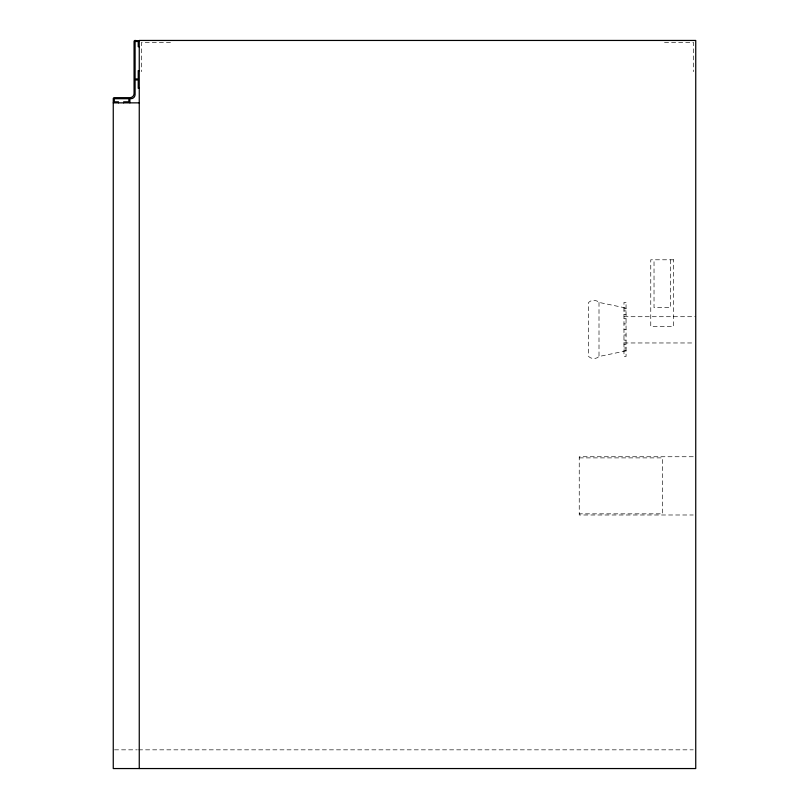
<?xml version="1.0" encoding="UTF-8"?>
<svg xmlns="http://www.w3.org/2000/svg" width="809" height="809" viewBox="0 0 809 809"><rect width="100%" height="100%" fill="white"/><g stroke="black" fill="none" stroke-linecap="round" stroke-linejoin="round"><path stroke-width="0.61" stroke-dasharray="4.04 3.03" d="M626.055 350.863L599.004 356.496C596.233 359.236 591.379 359.236 588.608 356.496L588.608 302.414C591.379 299.664 596.233 299.664 599.004 302.414L626.055 308.047M170.466 42.553L141.373 42.553L141.373 71.657M664.533 42.553L693.637 42.553L693.637 71.657M623.972 308.775L626.055 308.775M623.972 310.919L626.055 310.919M623.972 314.317L626.055 314.317M623.972 316.713L695.74 316.713M623.972 318.746L626.055 318.746M623.972 323.913L626.055 323.913M623.972 329.455L626.055 329.455M623.972 334.997L626.055 334.997M623.972 340.154L626.055 340.154M623.972 342.965L693.222 342.965M623.972 344.594L626.055 344.594M623.972 347.991L626.055 347.991M623.972 350.135L626.055 350.135M693.232 456.741L579.244 456.741L579.244 514.989L693.232 514.989M579.244 457.884L662.46 457.884L662.46 513.836L579.244 513.836M114.524 749.832L137.267 749.832M138.531 749.832L693.212 749.832M670.388 259.79L670.388 307.642L654.026 307.642L654.026 259.79M599.004 302.414L599.004 356.496M673.654 259.79L650.76 259.79L650.76 326.442L673.654 326.442L673.654 259.79M626.055 302.414L623.972 302.414L623.972 356.496L626.055 356.496L626.055 302.414"/><path stroke-width="1.21" d="M139.259 46.689L138.228 46.689L138.228 41.492L135.103 41.492L135.103 78.938L138.228 78.938L138.228 70.616L139.259 70.616M139.259 88.292L138.228 88.292L138.228 79.98L135.103 79.98L135.103 94.542A4.156 4.156 0 0 1 130.947 98.698L129.905 98.698L129.905 102.854M113.26 102.854L139.259 102.854M139.259 40.966L135.103 40.45A1.042 1.042 0 0 0 134.061 41.492L134.061 93.5A4.156 4.156 0 0 1 129.905 97.656L114.302 97.656A1.042 1.042 0 0 0 113.26 98.698L113.26 768.55L695.74 768.55L695.74 40.45L139.259 40.45L139.259 768.55M123.666 102.854L123.666 101.823L128.864 101.823L128.864 98.698L114.302 98.698L114.302 101.823L118.458 101.823L118.458 102.854"/></g></svg>
